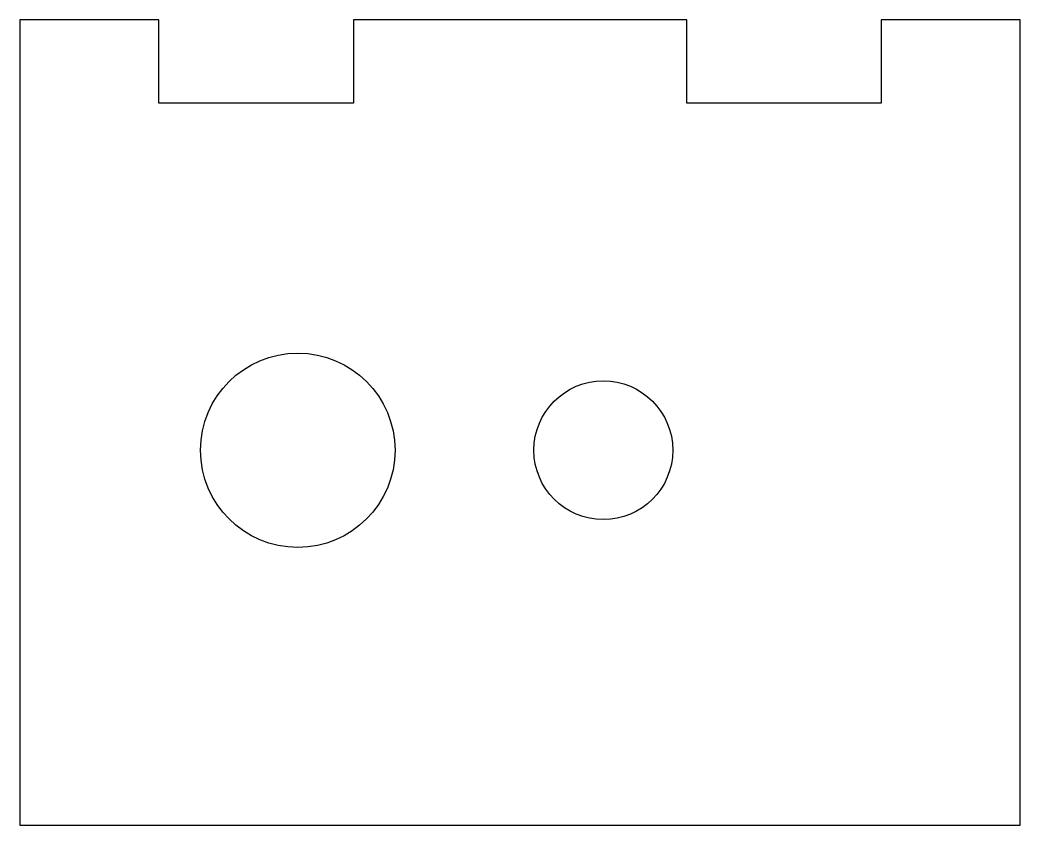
# Model space of a CAD drawing. Header units: millimetres. Extents: x -34.5 to 1.5, y 0 to 29.
import ezdxf

# ---------------------------------------------------------------- set-up
doc = ezdxf.new("R2010")
doc.units = ezdxf.units.MM
doc.layers.get('0').update_dxf_attribs({"linetype": 'CONTINUOUS'})

msp = doc.modelspace()

# ---------------------------------------------------------------- linework, layer by layer
msp.add_lwpolyline([(1.5, 0), (1.5, 29), (-3.5, 29), (-3.5, 26), (-10.5, 26), (-10.5, 29), (-22.5, 29), (-22.5, 26), (-29.5, 26), (-29.5, 29), (-34.5, 29), (-34.5, 0)], close=True)
for centre, radius in [((-24.5, 13.5), 3.5), ((-13.5, 13.5), 2.5)]:
    msp.add_circle(centre, radius)

doc.saveas('drawing.dxf')
